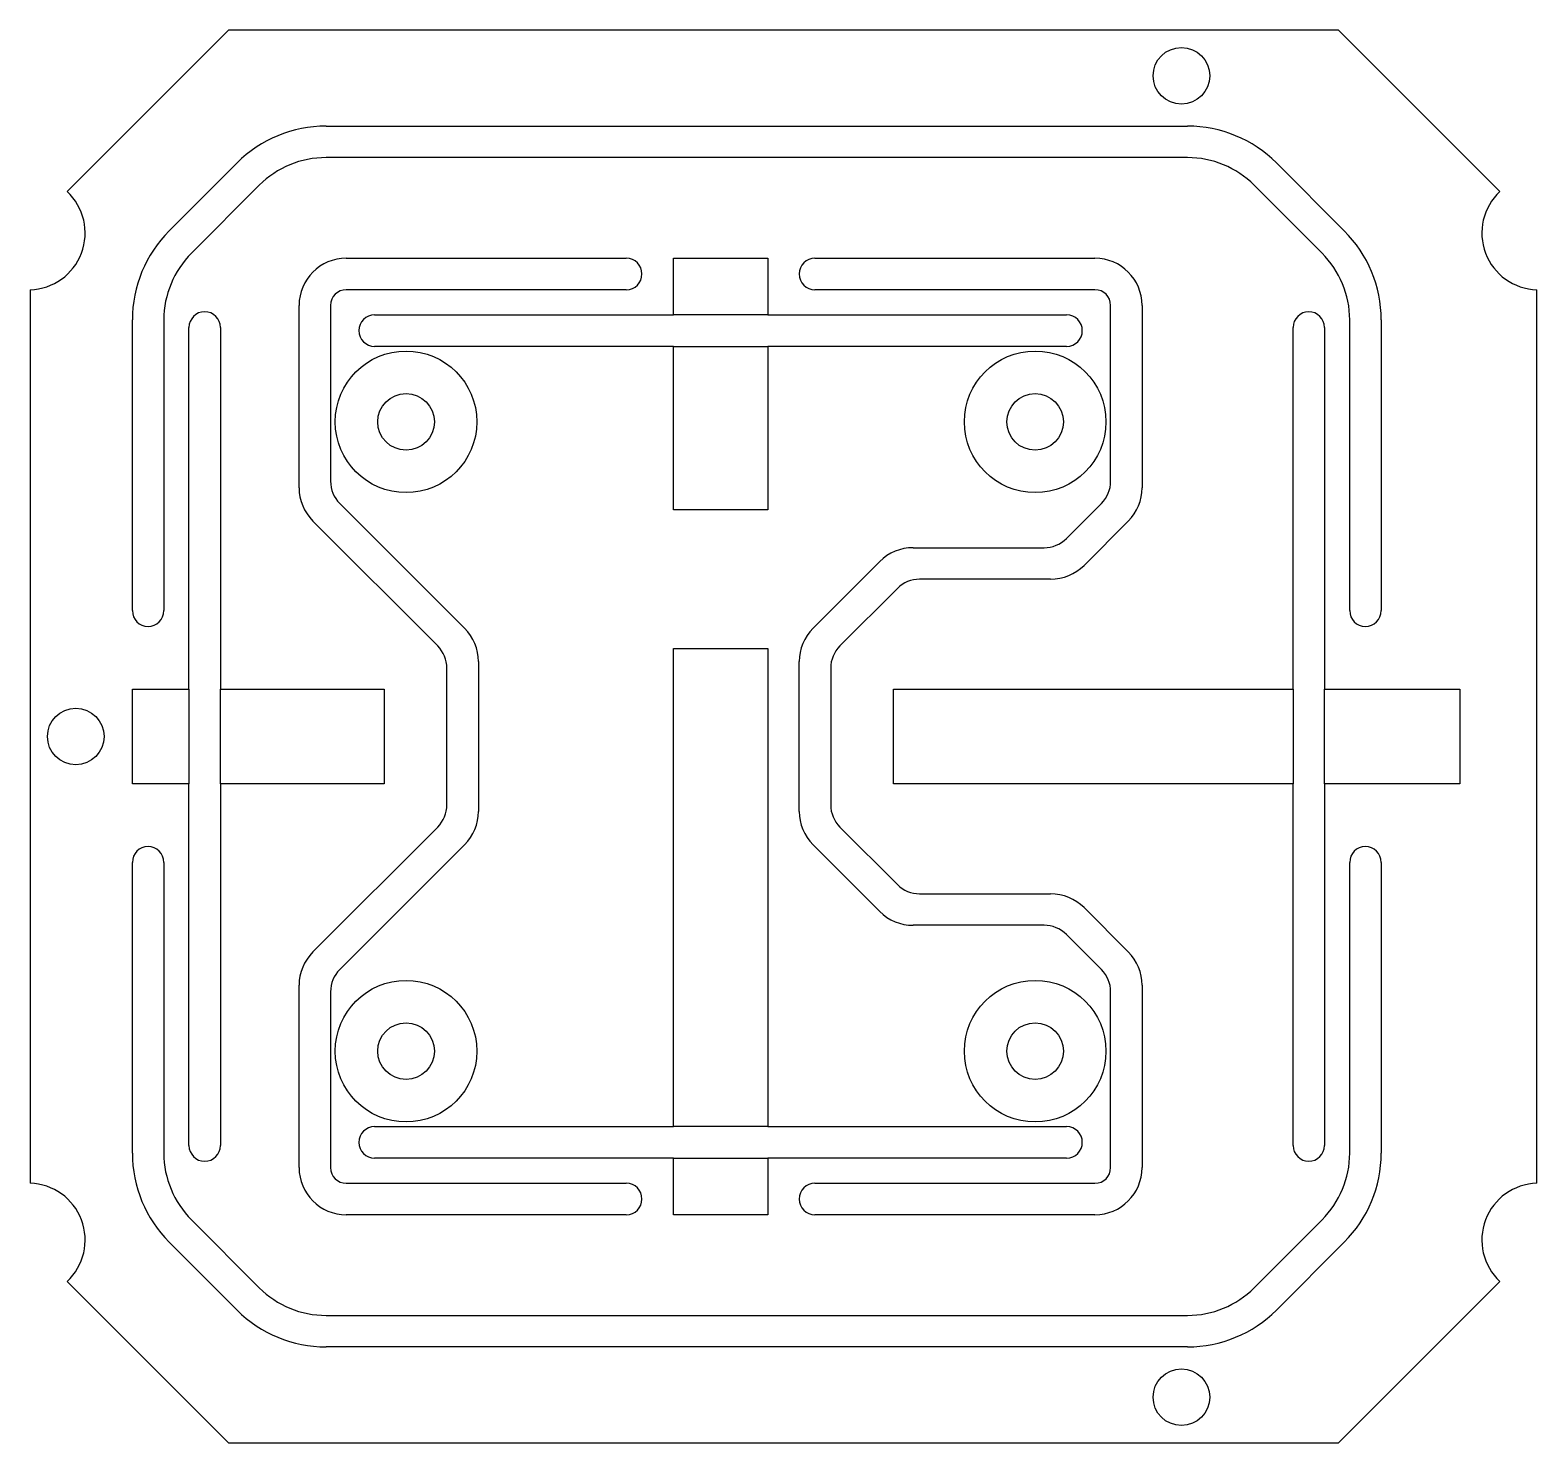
# Model space of a CAD drawing. Extents: x -24 to 23.9, y -22.4 to 22.4.
import ezdxf

# ---------------------------------------------------------------- set-up
doc = ezdxf.new("R2010")
doc.units = 0
doc.layers.get('0').update_dxf_attribs({"linetype": 'continuous'})

# ---------------------------------------------------------------- blocks, each defined once
blk = doc.blocks.new('FUSION')
at = {"color": 0}
for p, q in [((-17.642, 22.45), (-22.774, 17.318)), ((17.642, 22.45), (-17.642, 22.45)), ((22.774, 17.318), (17.642, 22.45)), ((-14.543, 19.4), (12.843, 19.4)), ((-19.528, 16.072), (-17.372, 18.228)), ((12.843, 18.4), (-14.543, 18.4)), ((15.672, 18.228), (17.828, 16.072)), ((-16.664, 17.521), (-18.821, 15.364)), ((17.121, 15.364), (14.964, 17.521)), ((-13.9, 15.2), (-5, 15.2)), ((-3.5, 13.4), (-3.5, 15.2)), ((-3.5, 15.2), (-0.5, 15.2)), ((-0.5, 15.2), (-0.5, 13.4)), ((1, 15.2), (9.9, 15.2)), ((-23.95, 14.201), (-23.95, -14.201)), ((-5, 14.2), (-13.9, 14.2)), ((9.9, 14.2), (1, 14.2)), ((23.95, -14.201), (23.95, 14.201)), ((-15.4, 7.907), (-15.4, 13.7)), ((-14.4, 13.7), (-14.4, 8.114)), ((10.4, 8.114), (10.4, 13.7)), ((11.4, 13.7), (11.4, 7.907)), ((-20.7, 4), (-20.7, 13.243)), ((-19.7, 13.243), (-19.7, 4)), ((-18.9, 1.5), (-18.9, 13)), ((-17.9, 13), (-17.9, 1.5)), ((-13, 13.4), (-3.5, 13.4)), ((-0.5, 13.4), (-3.5, 13.4)), ((-0.5, 13.4), (9, 13.4)), ((16.2, 1.5), (16.2, 13)), ((17.2, 13), (17.2, 1.5)), ((18, 4), (18, 13.243)), ((19, 13.243), (19, 4)), ((-3.5, 12.4), (-13, 12.4)), ((-3.5, 7.2), (-3.5, 12.4)), ((-3.5, 12.4), (-0.5, 12.4)), ((9, 12.4), (-0.5, 12.4)), ((-0.5, 12.4), (-0.5, 7.2)), ((-14.107, 7.407), (-10.139, 3.439)), ((-0.5, 7.2), (-3.5, 7.2)), ((8.993, 6.293), (10.107, 7.407)), ((-10.993, 2.879), (-14.961, 6.846)), ((10.961, 6.846), (9.554, 5.439)), ((4.121, 6), (8.286, 6)), ((0.939, 3.439), (3.061, 5.561)), ((8.493, 5), (4.328, 5)), ((3.621, 4.707), (1.793, 2.879)), ((-3.5, -12.4), (-3.5, 2.8)), ((-3.5, 2.8), (-0.5, 2.8)), ((-0.5, 2.8), (-0.5, -12.4)), ((-10.7, -2.172), (-10.7, 2.172)), ((-9.7, 2.379), (-9.7, -2.379)), ((0.5, -2.379), (0.5, 2.379)), ((1.5, 2.172), (1.5, -2.172)), ((-20.7, 1.5), (-18.9, 1.5)), ((-20.7, -1.5), (-20.7, 1.5)), ((-18.9, 1.5), (-18.9, -1.5)), ((-17.9, 1.5), (-12.7, 1.5)), ((-17.9, -1.5), (-17.9, 1.5)), ((-12.7, 1.5), (-12.7, -1.5)), ((3.5, 1.5), (16.2, 1.5)), ((3.5, -1.5), (3.5, 1.5)), ((16.2, 1.5), (16.2, -1.5)), ((17.2, 1.5), (21.5, 1.5)), ((17.2, -1.5), (17.2, 1.5)), ((21.5, 1.5), (21.5, -1.5)), ((-18.9, -1.5), (-20.7, -1.5)), ((-18.9, -13), (-18.9, -1.5)), ((-12.7, -1.5), (-17.9, -1.5)), ((-17.9, -1.5), (-17.9, -13)), ((16.2, -1.5), (3.5, -1.5)), ((16.2, -13), (16.2, -1.5)), ((21.5, -1.5), (17.2, -1.5)), ((17.2, -1.5), (17.2, -13)), ((-14.961, -6.846), (-10.993, -2.879)), ((1.793, -2.879), (3.621, -4.707)), ((-10.139, -3.439), (-14.107, -7.407)), ((3.061, -5.561), (0.939, -3.439)), ((-20.7, -13.243), (-20.7, -4)), ((-19.7, -4), (-19.7, -13.243)), ((18, -13.243), (18, -4)), ((19, -4), (19, -13.243)), ((4.328, -5), (8.493, -5)), ((9.554, -5.439), (10.961, -6.846)), ((8.286, -6), (4.121, -6)), ((10.107, -7.407), (8.993, -6.293)), ((-15.4, -13.7), (-15.4, -7.907)), ((-14.4, -8.114), (-14.4, -13.7)), ((10.4, -13.7), (10.4, -8.114)), ((11.4, -7.907), (11.4, -13.7)), ((-13, -12.4), (-3.5, -12.4)), ((-0.5, -12.4), (-3.5, -12.4)), ((-0.5, -12.4), (9, -12.4)), ((-3.5, -13.4), (-13, -13.4)), ((-3.5, -15.2), (-3.5, -13.4)), ((-3.5, -13.4), (-0.5, -13.4)), ((9, -13.4), (-0.5, -13.4)), ((-0.5, -13.4), (-0.5, -15.2)), ((-13.9, -14.2), (-5, -14.2)), ((1, -14.2), (9.9, -14.2)), ((-5, -15.2), (-13.9, -15.2)), ((-0.5, -15.2), (-3.5, -15.2)), ((9.9, -15.2), (1, -15.2)), ((-18.821, -15.364), (-16.664, -17.521)), ((14.964, -17.521), (17.121, -15.364)), ((-17.372, -18.228), (-19.528, -16.072)), ((17.828, -16.072), (15.672, -18.228)), ((-22.774, -17.318), (-17.642, -22.45)), ((17.642, -22.45), (22.774, -17.318)), ((-14.543, -18.4), (12.843, -18.4)), ((12.843, -19.4), (-14.543, -19.4)), ((-17.642, -22.45), (17.642, -22.45))]:
    blk.add_line(p, q, dxfattribs=at)
for centre, radius in [((12.65, 21), 0.9), ((-12, 10), 2.25), ((8, 10), 2.25), ((-12, 10), 0.9), ((8, 10), 0.9), ((-22.5, 0), 0.9), ((-12, -10), 2.25), ((8, -10), 2.25), ((-12, -10), 0.9), ((8, -10), 0.9), ((12.65, -21), 0.9)]:
    blk.add_circle(centre, radius, dxfattribs=at)
for centre, radius, start, end in [((-14.543, 15.4), 4, 90, 135), ((12.843, 15.4), 4, 45, 90), ((-14.543, 15.4), 3, 90, 135), ((12.843, 15.4), 3, 45, 90), ((-24, 16), 1.8, -88.4082, 47.0747), ((24, 16), 1.8, 132.9253, -91.5918), ((-16.7, 13.243), 4, 135, -180), ((15, 13.243), 4, 0, 45), ((-16.7, 13.243), 3, 135, 180), ((15, 13.243), 3, 0, 45), ((-13.9, 13.7), 1.5, 90, -180), ((-5, 14.7), 0.5, -90, 90), ((1, 14.7), 0.5, 90, -90), ((9.9, 13.7), 1.5, 0, 90), ((-13.9, 13.7), 0.5, 90, -180), ((9.9, 13.7), 0.5, 0, 90), ((-18.4, 13), 0.5, 0, -180), ((16.7, 13), 0.5, 0, -180), ((-13, 12.9), 0.5, 90, -90), ((9, 12.9), 0.5, -90, 90), ((-13.9, 7.907), 1.5, -180, -135), ((-13.4, 8.114), 1, -180, -135), ((9.4, 8.114), 1, -45, 0), ((9.9, 7.907), 1.5, -45, 0), ((8.286, 7), 1, -90, -45), ((4.121, 4.5), 1.5, 90, 135), ((8.493, 6.5), 1.5, -90, -45), ((4.328, 4), 1, 90, 135), ((-20.2, 4), 0.5, -180, 0), ((18.5, 4), 0.5, -180, 0), ((-11.2, 2.379), 1.5, 0, 45), ((2, 2.379), 1.5, 135, -180), ((-11.7, 2.172), 1, 0, 45), ((2.5, 2.172), 1, 135, 180), ((-11.7, -2.172), 1, -45, 0), ((-11.2, -2.379), 1.5, -45, 0), ((2, -2.379), 1.5, -180, -135), ((2.5, -2.172), 1, 180, -135), ((-20.2, -4), 0.5, 0, -180), ((18.5, -4), 0.5, 0, -180), ((4.328, -4), 1, -135, -90), ((8.493, -6.5), 1.5, 45, 90), ((4.121, -4.5), 1.5, -135, -90), ((8.286, -7), 1, 45, 90), ((-13.9, -7.907), 1.5, 135, -180), ((9.9, -7.907), 1.5, 0, 45), ((-13.4, -8.114), 1, 135, -180), ((9.4, -8.114), 1, 0, 45), ((-13, -12.9), 0.5, 90, -90), ((9, -12.9), 0.5, -90, 90), ((-16.7, -13.243), 4, -180, -135), ((-16.7, -13.243), 3, -180, -135), ((-18.4, -13), 0.5, -180, 0), ((16.7, -13), 0.5, -180, 0), ((15, -13.243), 3, -45, 0), ((15, -13.243), 4, -45, 0), ((-13.9, -13.7), 1.5, -180, -90), ((-13.9, -13.7), 0.5, -180, -90), ((9.9, -13.7), 1.5, -90, 0), ((9.9, -13.7), 0.5, -90, 0), ((-24, -16), 1.8, -47.0747, 88.4082), ((-5, -14.7), 0.5, -90, 90), ((1, -14.7), 0.5, 90, -90), ((24, -16), 1.8, 91.5918, -132.9253), ((-14.543, -15.4), 3, -135, -90), ((12.843, -15.4), 3, -90, -45), ((-14.543, -15.4), 4, -135, -90), ((12.843, -15.4), 4, -90, -45)]:
    blk.add_arc(centre, radius, start, end, dxfattribs=at)

msp = doc.modelspace()

# ---------------------------------------------------------------- block references
at = {"color": 0}
msp.add_blockref('FUSION', (0, 0), dxfattribs=at)

doc.saveas('drawing.dxf')
